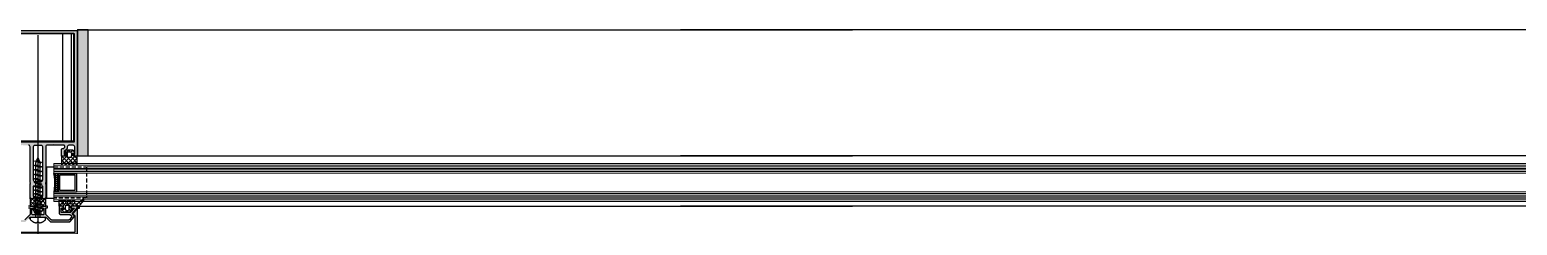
# Model space of a CAD drawing. Header units: millimetres. Extents: x 809 to 8159, y 33 to 4533.
# Drawn here: x 3818.2 to 3912.7, y 1913.9 to 1926.3 of the extents above; entities that cross this region are included whole.
import ezdxf

# ---------------------------------------------------------------- set-up
doc = ezdxf.new("R2010")
doc.units = ezdxf.units.MM
doc.linetypes.add('DASHDOT', pattern=[25.4, 12.7, -6.35, 0, -6.35])
doc.linetypes.add('HIDDEN', pattern=[0.375, 0.25, -0.125])
for name, color, linetype in [('1', 3, 'Continuous'), ('11', 11, 'Continuous'), ('3', 11, 'Continuous'), ('5', 11, 'Continuous'), ('EKSEN', 11, 'Continuous'), ('FITILLER', 240, 'Continuous'), ('GORUNUS-TARAMA', 11, 'Continuous')]:
    doc.layers.add(name, color=color, linetype=linetype)
doc.layers.add('cam', color=5, linetype='Continuous', lineweight=0)

# ---------------------------------------------------------------- blocks, each defined once
blk = doc.blocks.new('ajsdfxcvzx')
h = blk.add_hatch(color=256)
edge = h.paths.add_edge_path()
edge.add_line((35776.885, -6672.933), (35776.885, -6672.863))
edge.add_line((35776.885, -6672.863), (35776.975, -6672.863))
edge.add_line((35776.975, -6672.863), (35776.975, -6672.383))
edge.add_arc((35776.875, -6672.383), 0.1, 0, 90)
edge.add_line((35776.875, -6672.283), (35776.595, -6672.283))
edge.add_arc((35776.595, -6672.383), 0.1, 90, 180)
edge.add_line((35776.495, -6672.383), (35776.495, -6672.463))
edge.add_arc((35776.445, -6672.463), 0.05, 315, 360, ccw=False)
edge.add_line((35776.481, -6672.498), (35776.31, -6672.669))
edge.add_arc((35776.345, -6672.704), 0.05, 135, 180)
edge.add_line((35776.295, -6672.704), (35776.295, -6672.863))
edge.add_line((35776.295, -6672.863), (35776.385, -6672.863))
edge.add_line((35776.385, -6672.863), (35776.385, -6672.933))
edge.add_arc((35776.335, -6672.933), 0.05, -90, 0, ccw=False)
edge.add_line((35776.335, -6672.983), (35776.135, -6672.983))
edge.add_line((35776.135, -6672.983), (35776.135, -6672.543))
edge.add_arc((35776.185, -6672.543), 0.05, 90, 180, ccw=False)
edge.add_line((35776.185, -6672.493), (35776.253, -6672.493))
edge.add_arc((35776.253, -6672.443), 0.05, 270, 315)
edge.add_line((35776.288, -6672.479), (35776.321, -6672.446))
edge.add_arc((35776.285, -6672.411), 0.05, 315, 360)
edge.add_line((35776.335, -6672.411), (35776.335, -6672.333))
edge.add_arc((35776.285, -6672.333), 0.05, 0, 90)
edge.add_line((35776.285, -6672.283), (35776.035, -6672.283))
edge.add_line((35776.035, -6672.283), (35775.665, -6672.283))
edge.add_line((35775.665, -6672.283), (35775.635, -6672.253))
edge.add_line((35775.635, -6672.253), (35775.605, -6672.283))
edge.add_line((35775.605, -6672.283), (35775.235, -6672.283))
edge.add_arc((35775.227, -6672.375), 0.0919, 84.92947, 180.95505)
edge.add_line((35775.135, -6672.376), (35775.135, -6674.653))
edge.add_arc((35775.135, -6674.673), 0.02, 90, 270)
edge.add_line((35775.135, -6674.693), (35775.135, -6674.713))
edge.add_arc((35775.135, -6674.733), 0.02, 90, 270)
edge.add_line((35775.135, -6674.753), (35775.135, -6675.683))
edge.add_line((35775.135, -6675.683), (35774.995, -6675.683))
edge.add_arc((35774.995, -6675.623), 0.06, 180, 270, ccw=False)
edge.add_line((35774.935, -6675.623), (35774.865, -6675.623))
edge.add_arc((35774.865, -6675.593), 0.03, 180, 270, ccw=False)
edge.add_line((35774.835, -6675.593), (35774.835, -6675.553))
edge.add_arc((35774.865, -6675.553), 0.03, 90, 180, ccw=False)
edge.add_line((35774.865, -6675.523), (35774.935, -6675.523))
edge.add_line((35774.935, -6675.523), (35774.935, -6674.883))
edge.add_line((35774.935, -6674.883), (35774.685, -6674.883))
edge.add_line((35774.685, -6674.883), (35774.635, -6674.833))
edge.add_line((35774.635, -6674.833), (35774.585, -6674.883))
edge.add_line((35774.585, -6674.883), (35774.335, -6674.883))
edge.add_line((35774.335, -6674.883), (35774.335, -6675.523))
edge.add_line((35774.335, -6675.523), (35774.405, -6675.523))
edge.add_arc((35774.405, -6675.553), 0.03, 0, 90, ccw=False)
edge.add_line((35774.435, -6675.553), (35774.435, -6675.593))
edge.add_arc((35774.405, -6675.593), 0.03, -90, 0, ccw=False)
edge.add_line((35774.405, -6675.623), (35774.335, -6675.623))
edge.add_arc((35774.275, -6675.623), 0.06, 270, 360, ccw=False)
edge.add_line((35774.275, -6675.683), (35774.135, -6675.683))
edge.add_line((35774.135, -6675.683), (35774.135, -6674.753))
edge.add_arc((35774.135, -6674.733), 0.02, 270, 450)
edge.add_line((35774.135, -6674.713), (35774.135, -6674.693))
edge.add_arc((35774.135, -6674.673), 0.02, 270, 450)
edge.add_line((35774.135, -6674.653), (35774.135, -6672.376))
edge.add_arc((35774.044, -6672.375), 0.0919, 359.04495, 455.07053)
edge.add_line((35774.035, -6672.283), (35773.665, -6672.283))
edge.add_line((35773.665, -6672.283), (35773.635, -6672.253))
edge.add_line((35773.635, -6672.253), (35773.605, -6672.283))
edge.add_line((35773.605, -6672.283), (35773.235, -6672.283))
edge.add_line((35773.235, -6672.283), (35772.985, -6672.283))
edge.add_arc((35772.985, -6672.333), 0.05, 90, 180)
edge.add_line((35772.935, -6672.333), (35772.935, -6672.411))
edge.add_arc((35772.985, -6672.411), 0.05, 180, 225)
edge.add_line((35772.95, -6672.446), (35772.983, -6672.479))
edge.add_arc((35773.018, -6672.443), 0.05, 225, 270)
edge.add_line((35773.018, -6672.493), (35773.085, -6672.493))
edge.add_arc((35773.085, -6672.543), 0.05, 0, 90, ccw=False)
edge.add_line((35773.135, -6672.543), (35773.135, -6672.983))
edge.add_line((35773.135, -6672.983), (35772.935, -6672.983))
edge.add_arc((35772.935, -6672.933), 0.05, 180, 270, ccw=False)
edge.add_line((35772.885, -6672.933), (35772.885, -6672.863))
edge.add_line((35772.885, -6672.863), (35772.975, -6672.863))
edge.add_line((35772.975, -6672.863), (35772.975, -6672.704))
edge.add_arc((35772.925, -6672.704), 0.05, 360, 405)
edge.add_line((35772.961, -6672.669), (35772.79, -6672.498))
edge.add_arc((35772.825, -6672.463), 0.05, 180, 225, ccw=False)
edge.add_line((35772.775, -6672.463), (35772.775, -6672.383))
edge.add_arc((35772.675, -6672.383), 0.1, 0, 90)
edge.add_line((35772.675, -6672.283), (35772.395, -6672.283))
edge.add_arc((35772.395, -6672.383), 0.1, 90, 180)
edge.add_line((35772.295, -6672.383), (35772.295, -6672.863))
edge.add_line((35772.295, -6672.863), (35772.385, -6672.863))
edge.add_line((35772.385, -6672.863), (35772.385, -6672.933))
edge.add_arc((35772.335, -6672.933), 0.05, -90, 0, ccw=False)
edge.add_line((35772.335, -6672.983), (35772.135, -6672.983))
edge.add_line((35772.135, -6672.983), (35772.135, -6664.991))
edge.add_line((35772.135, -6664.991), (35777.135, -6664.991))
edge.add_line((35777.135, -6664.991), (35777.135, -6672.983))
edge.add_line((35777.135, -6672.983), (35776.935, -6672.983))
edge.add_arc((35776.935, -6672.933), 0.05, 180, 270, ccw=False)
h.paths.add_polyline_path([(35772.337, -6672.091), (35772.337, -6665.191), (35776.937, -6665.191), (35776.937, -6672.091), (35774.637, -6672.091)], flags=16)
edge = h.paths.add_edge_path(flags=16)
edge.add_arc((35774.837, -6674.491), 0.1, 270, 360)
edge.add_line((35774.937, -6674.491), (35774.937, -6672.391))
edge.add_arc((35774.837, -6672.391), 0.1, 0, 90)
edge.add_line((35774.837, -6672.291), (35774.437, -6672.291))
edge.add_arc((35774.437, -6672.391), 0.1, 90, 180)
edge.add_line((35774.337, -6672.391), (35774.337, -6674.491))
edge.add_arc((35774.437, -6674.491), 0.1, 180, 270)
edge.add_line((35774.437, -6674.591), (35774.837, -6674.591))
h = blk.add_hatch()
h.set_pattern_fill('NET', color=256, angle=90, style=0)
h.set_pattern_definition([(90, (35768.17758, -6616.81168), (0.125, -1e-17), []), (360, (35768.17758, -6616.81168), (1e-17, -0.125), [])])
h.paths.add_polyline_path([(35775.929, -6675.233), (35775.929, -6674.071), (35775.632, -6674.071), (35775.671, -6674.269), (35775.691, -6674.508), (35775.691, -6674.766), (35775.661, -6675.094), (35775.641, -6675.233)])
h = blk.add_hatch(color=256)
edge = h.paths.add_edge_path()
edge.add_arc((35772.315, -6677.747), 0.05, 180, 270)
edge.add_line((35772.315, -6677.797), (35776.955, -6677.797))
edge.add_arc((35776.955, -6677.747), 0.05, 270, 360)
edge.add_line((35777.005, -6677.747), (35777.005, -6676.793))
edge.add_line((35777.005, -6676.793), (35776.873, -6676.682))
edge.add_arc((35776.905, -6676.644), 0.05, 140, 230, ccw=False)
edge.add_line((35776.867, -6676.612), (35777.1, -6676.334))
edge.add_arc((35777.115, -6676.347), 0.02, 0, 140, ccw=False)
edge.add_line((35777.135, -6676.347), (35777.135, -6677.877))
edge.add_arc((35777.085, -6677.877), 0.05, 270, 360, ccw=False)
edge.add_line((35777.085, -6677.927), (35772.185, -6677.927))
edge.add_arc((35772.185, -6677.877), 0.05, 180, 270, ccw=False)
edge.add_line((35772.135, -6677.877), (35772.135, -6676.347))
edge.add_arc((35772.155, -6676.347), 0.02, 40, 180, ccw=False)
edge.add_line((35772.171, -6676.334), (35772.404, -6676.612))
edge.add_arc((35772.366, -6676.644), 0.05, -50, 40, ccw=False)
edge.add_line((35772.398, -6676.682), (35772.265, -6676.793))
edge.add_line((35772.265, -6676.793), (35772.265, -6677.747))
h = blk.add_hatch(color=256)
edge = h.paths.add_edge_path()
edge.add_line((35773.158, -6676.553), (35772.558, -6676.553))
edge.add_line((35772.558, -6676.553), (35772.323, -6676.273))
edge.add_line((35772.323, -6676.273), (35772.528, -6676.273))
edge.add_line((35772.528, -6676.273), (35772.528, -6676.203))
edge.add_arc((35772.478, -6676.203), 0.05, 360, 450)
edge.add_line((35772.478, -6676.153), (35772.14, -6676.153))
edge.add_line((35772.14, -6676.153), (35772.14, -6676.259))
edge.add_line((35772.14, -6676.259), (35772.439, -6676.615))
edge.add_arc((35772.401, -6676.647), 0.05, -50, 40, ccw=False)
edge.add_line((35772.433, -6676.685), (35772.343, -6676.76))
edge.add_arc((35772.376, -6676.799), 0.05, 130, 220)
edge.add_line((35772.337, -6676.831), (35772.593, -6677.136))
edge.add_arc((35772.631, -6677.103), 0.05, 220, 270)
edge.add_line((35772.631, -6677.153), (35773.811, -6677.153))
edge.add_arc((35773.811, -6677.103), 0.05, 270, 315)
edge.add_line((35773.846, -6677.139), (35774.023, -6676.962))
edge.add_line((35774.023, -6676.962), (35774.023, -6676.919))
edge.add_line((35774.023, -6676.919), (35774.066, -6676.919))
edge.add_line((35774.066, -6676.919), (35774.121, -6676.864))
edge.add_arc((35774.156, -6676.9), 0.05, 90, 135, ccw=False)
edge.add_line((35774.156, -6676.85), (35775.115, -6676.85))
edge.add_arc((35775.115, -6676.9), 0.05, 45, 90, ccw=False)
edge.add_line((35775.15, -6676.864), (35775.205, -6676.919))
edge.add_line((35775.205, -6676.919), (35775.247, -6676.919))
edge.add_line((35775.247, -6676.919), (35775.247, -6676.962))
edge.add_line((35775.247, -6676.962), (35775.425, -6677.139))
edge.add_arc((35775.46, -6677.103), 0.05, 225, 270)
edge.add_line((35775.46, -6677.153), (35776.64, -6677.153))
edge.add_arc((35776.64, -6677.103), 0.05, 270, 320)
edge.add_line((35776.678, -6677.136), (35776.934, -6676.831))
edge.add_arc((35776.895, -6676.799), 0.05, 320, 410)
edge.add_line((35776.927, -6676.76), (35776.838, -6676.685))
edge.add_arc((35776.87, -6676.647), 0.05, 140, 230, ccw=False)
edge.add_line((35776.832, -6676.615), (35777.13, -6676.259))
edge.add_line((35777.13, -6676.259), (35777.13, -6676.153))
edge.add_line((35777.13, -6676.153), (35776.793, -6676.153))
edge.add_arc((35776.793, -6676.203), 0.05, 90, 180)
edge.add_line((35776.743, -6676.203), (35776.743, -6676.273))
edge.add_line((35776.743, -6676.273), (35776.948, -6676.273))
edge.add_line((35776.948, -6676.273), (35776.713, -6676.553))
edge.add_line((35776.713, -6676.553), (35776.113, -6676.553))
edge.add_line((35776.113, -6676.553), (35776.113, -6676.273))
edge.add_line((35776.113, -6676.273), (35776.243, -6676.273))
edge.add_line((35776.243, -6676.273), (35776.243, -6676.203))
edge.add_arc((35776.193, -6676.203), 0.05, 360, 450)
edge.add_line((35776.193, -6676.153), (35775.993, -6676.153))
edge.add_line((35775.993, -6676.153), (35775.993, -6676.623))
edge.add_arc((35776.043, -6676.623), 0.05, 180, 270)
edge.add_line((35776.043, -6676.673), (35776.619, -6676.673))
edge.add_arc((35776.619, -6676.723), 0.05, 50, 90, ccw=False)
edge.add_line((35776.651, -6676.685), (35776.758, -6676.775))
edge.add_arc((35776.726, -6676.813), 0.05, -40, 50, ccw=False)
edge.add_line((35776.765, -6676.846), (35776.622, -6677.016))
edge.add_arc((35776.584, -6676.983), 0.05, 270, 320, ccw=False)
edge.add_line((35776.584, -6677.033), (35775.51, -6677.033))
edge.add_arc((35775.51, -6676.983), 0.05, 225, 270, ccw=False)
edge.add_line((35775.474, -6677.019), (35775.15, -6676.695))
edge.add_arc((35775.185, -6676.659), 0.05, 180, 225, ccw=False)
edge.add_line((35775.135, -6676.659), (35775.135, -6676.253))
edge.add_line((35775.135, -6676.253), (35775.235, -6676.253))
edge.add_line((35775.235, -6676.253), (35775.235, -6676.153))
edge.add_line((35775.235, -6676.153), (35774.935, -6676.153))
edge.add_arc((35774.935, -6676.203), 0.05, 90, 180)
edge.add_line((35774.885, -6676.203), (35774.885, -6676.273))
edge.add_line((35774.885, -6676.273), (35775.015, -6676.273))
edge.add_line((35775.015, -6676.273), (35775.015, -6676.65))
edge.add_arc((35774.965, -6676.65), 0.05, 270, 360, ccw=False)
edge.add_line((35774.965, -6676.7), (35774.305, -6676.7))
edge.add_arc((35774.305, -6676.65), 0.05, 180, 270, ccw=False)
edge.add_line((35774.255, -6676.65), (35774.255, -6676.273))
edge.add_line((35774.255, -6676.273), (35774.385, -6676.273))
edge.add_line((35774.385, -6676.273), (35774.385, -6676.203))
edge.add_arc((35774.335, -6676.203), 0.05, 0, 90)
edge.add_line((35774.335, -6676.153), (35774.035, -6676.153))
edge.add_line((35774.035, -6676.153), (35774.035, -6676.253))
edge.add_line((35774.035, -6676.253), (35774.135, -6676.253))
edge.add_line((35774.135, -6676.253), (35774.135, -6676.659))
edge.add_arc((35774.085, -6676.659), 0.05, 315, 360, ccw=False)
edge.add_line((35774.121, -6676.695), (35773.797, -6677.019))
edge.add_arc((35773.761, -6676.983), 0.05, 270, 315, ccw=False)
edge.add_line((35773.761, -6677.033), (35772.687, -6677.033))
edge.add_arc((35772.687, -6676.983), 0.05, 220, 270, ccw=False)
edge.add_line((35772.649, -6677.016), (35772.506, -6676.846))
edge.add_arc((35772.545, -6676.813), 0.05, 130, 220, ccw=False)
edge.add_line((35772.513, -6676.775), (35772.62, -6676.685))
edge.add_arc((35772.652, -6676.723), 0.05, 90, 130, ccw=False)
edge.add_line((35772.652, -6676.673), (35773.228, -6676.673))
edge.add_arc((35773.228, -6676.623), 0.05, 270, 360)
edge.add_line((35773.278, -6676.623), (35773.278, -6676.153))
edge.add_line((35773.278, -6676.153), (35773.078, -6676.153))
edge.add_arc((35773.078, -6676.203), 0.05, 90, 180)
edge.add_line((35773.028, -6676.203), (35773.028, -6676.273))
edge.add_line((35773.028, -6676.273), (35773.158, -6676.273))
edge.add_line((35773.158, -6676.273), (35773.158, -6676.553))
at = {"layer": 'FITILLER'}
h = blk.add_hatch(dxfattribs=at)
h.set_pattern_fill('DOTS', color=256, scale=1.2, angle=45, style=0)
h.set_pattern_definition([(45, (35635.573685, -6767.148605), (-0.026516504, 0.079549513), [0, -0.075])])
h.paths.add_polyline_path([(35777.149, -6672.953), (35777.831, -6672.953), (35777.831, -6664.957), (35777.149, -6664.957)])
h = blk.add_hatch(dxfattribs=at)
h.set_pattern_fill('NET', color=256, scale=1.5, angle=135, style=0)
h.set_pattern_definition([(135, (35764.38887, -6686.59332), (-0.1325825, -0.1325825), []), (225, (35764.38887, -6686.59332), (0.1325825, -0.1325825), [])])
edge = h.paths.add_edge_path(flags=16)
edge.add_arc((35776.61, -6672.962), 0.1, 180, 270, ccw=False)
edge.add_line((35776.51, -6672.962), (35776.51, -6672.803))
edge.add_arc((35776.61, -6672.803), 0.1, 90, 180, ccw=False)
edge.add_line((35776.61, -6672.703), (35776.66, -6672.703))
edge.add_arc((35776.66, -6672.803), 0.1, 0, 90, ccw=False)
edge.add_line((35776.76, -6672.803), (35776.76, -6672.962))
edge.add_arc((35776.66, -6672.962), 0.1, -90, 0, ccw=False)
edge.add_line((35776.66, -6673.062), (35776.61, -6673.062))
edge = h.paths.add_edge_path()
edge.add_line((35776.135, -6672.978), (35776.135, -6673.495))
edge.add_arc((35776.145, -6673.495), 0.01, 180, 315)
edge.add_line((35776.153, -6673.502), (35776.263, -6673.391))
edge.add_arc((35776.27, -6673.398), 0.00893, 45, 135, ccw=False)
edge.add_line((35776.276, -6673.391), (35776.385, -6673.501))
edge.add_arc((35776.392, -6673.494), 0.00893, 225, 315)
edge.add_line((35776.398, -6673.501), (35776.507, -6673.391))
edge.add_arc((35776.514, -6673.398), 0.00893, 45, 135, ccw=False)
edge.add_line((35776.52, -6673.391), (35776.629, -6673.501))
edge.add_arc((35776.635, -6673.494), 0.00893, 225, 315)
edge.add_line((35776.642, -6673.501), (35776.751, -6673.391))
edge.add_arc((35776.757, -6673.398), 0.00893, 45, 135, ccw=False)
edge.add_line((35776.764, -6673.391), (35776.873, -6673.501))
edge.add_arc((35776.879, -6673.494), 0.00893, 225, 315)
edge.add_line((35776.886, -6673.501), (35776.995, -6673.391))
edge.add_arc((35777.001, -6673.398), 0.00893, 45, 135, ccw=False)
edge.add_line((35777.008, -6673.391), (35777.118, -6673.502))
edge.add_arc((35777.125, -6673.495), 0.01, 225, 360)
edge.add_line((35777.135, -6673.495), (35777.135, -6672.978))
edge.add_line((35777.135, -6672.978), (35776.91, -6672.978))
edge.add_arc((35776.91, -6672.928), 0.05, 180, 270, ccw=False)
edge.add_line((35776.86, -6672.928), (35776.86, -6672.808))
edge.add_line((35776.86, -6672.808), (35776.96, -6672.808))
edge.add_line((35776.96, -6672.808), (35776.96, -6672.758))
edge.add_line((35776.96, -6672.758), (35776.885, -6672.628))
edge.add_arc((35776.842, -6672.653), 0.05, 30, 90)
edge.add_line((35776.842, -6672.603), (35776.429, -6672.603))
edge.add_arc((35776.429, -6672.653), 0.05, 90, 150)
edge.add_line((35776.386, -6672.628), (35776.31, -6672.758))
edge.add_line((35776.31, -6672.758), (35776.31, -6672.808))
edge.add_line((35776.31, -6672.808), (35776.41, -6672.808))
edge.add_line((35776.41, -6672.808), (35776.41, -6672.928))
edge.add_arc((35776.36, -6672.928), 0.05, 270, 360, ccw=False)
edge.add_line((35776.36, -6672.978), (35776.135, -6672.978))
h = blk.add_hatch(dxfattribs=at)
h.set_pattern_fill('NET', color=256, scale=1.5, angle=135, style=0)
h.set_pattern_definition([(135, (35696.60335, -6694.46347), (-0.1325825, -0.1325825), []), (225, (35696.60335, -6694.46347), (0.1325825, -0.1325825), [])])
edge = h.paths.add_edge_path(flags=16)
edge.add_arc((35774.659, -6676.159), 0.1, 0, 90, ccw=False)
edge.add_line((35774.759, -6676.159), (35774.759, -6676.317))
edge.add_arc((35774.659, -6676.317), 0.1, -90, 0, ccw=False)
edge.add_line((35774.659, -6676.417), (35774.609, -6676.417))
edge.add_arc((35774.609, -6676.317), 0.1, 180, 270, ccw=False)
edge.add_line((35774.509, -6676.317), (35774.509, -6676.159))
edge.add_arc((35774.609, -6676.159), 0.1, 90, 180, ccw=False)
edge.add_line((35774.609, -6676.059), (35774.659, -6676.059))
edge = h.paths.add_edge_path()
edge.add_line((35775.134, -6676.142), (35775.134, -6675.625))
edge.add_arc((35775.124, -6675.625), 0.01, 360, 495)
edge.add_line((35775.117, -6675.618), (35775.007, -6675.729))
edge.add_arc((35775, -6675.723), 0.00893, 225, 315, ccw=False)
edge.add_line((35774.994, -6675.729), (35774.885, -6675.62))
edge.add_arc((35774.878, -6675.626), 0.00893, 45, 135)
edge.add_line((35774.872, -6675.62), (35774.763, -6675.729))
edge.add_arc((35774.756, -6675.723), 0.00893, 225, 315, ccw=False)
edge.add_line((35774.75, -6675.729), (35774.641, -6675.62))
edge.add_arc((35774.634, -6675.626), 0.00893, 45, 135)
edge.add_line((35774.628, -6675.62), (35774.519, -6675.729))
edge.add_arc((35774.513, -6675.723), 0.00893, 225, 315, ccw=False)
edge.add_line((35774.506, -6675.729), (35774.397, -6675.62))
edge.add_arc((35774.391, -6675.626), 0.00893, 45, 135)
edge.add_line((35774.384, -6675.62), (35774.275, -6675.729))
edge.add_arc((35774.269, -6675.723), 0.00893, 225, 315, ccw=False)
edge.add_line((35774.262, -6675.729), (35774.152, -6675.618))
edge.add_arc((35774.144, -6675.625), 0.01, 45, 180)
edge.add_line((35774.134, -6675.625), (35774.134, -6676.142))
edge.add_line((35774.134, -6676.142), (35774.359, -6676.142))
edge.add_arc((35774.359, -6676.192), 0.05, 0, 90, ccw=False)
edge.add_line((35774.409, -6676.192), (35774.409, -6676.312))
edge.add_line((35774.409, -6676.312), (35774.309, -6676.312))
edge.add_line((35774.309, -6676.312), (35774.309, -6676.362))
edge.add_line((35774.309, -6676.362), (35774.385, -6676.492))
edge.add_arc((35774.428, -6676.467), 0.05, 210, 270)
edge.add_line((35774.428, -6676.517), (35774.841, -6676.517))
edge.add_arc((35774.841, -6676.467), 0.05, 270, 330)
edge.add_line((35774.884, -6676.492), (35774.959, -6676.362))
edge.add_line((35774.959, -6676.362), (35774.959, -6676.312))
edge.add_line((35774.959, -6676.312), (35774.859, -6676.312))
edge.add_line((35774.859, -6676.312), (35774.859, -6676.192))
edge.add_arc((35774.909, -6676.192), 0.05, 90, 180, ccw=False)
edge.add_line((35774.909, -6676.142), (35775.134, -6676.142))
h = blk.add_hatch(dxfattribs=at)
h.set_pattern_fill('NET', color=256, scale=1.5, angle=135, style=0)
h.set_pattern_definition([(135, (35760.14734, -6690.56931), (-0.1325825, -0.1325825), []), (225, (35760.14734, -6690.56931), (0.1325825, -0.1325825), [])])
edge = h.paths.add_edge_path(flags=16)
edge.add_arc((35776.518, -6676.325), 0.1, 270, 360)
edge.add_line((35776.618, -6676.325), (35776.618, -6676.2))
edge.add_arc((35776.518, -6676.2), 0.1, 360, 450)
edge.add_line((35776.518, -6676.1), (35776.468, -6676.1))
edge.add_arc((35776.468, -6676.2), 0.1, 90, 180)
edge.add_line((35776.368, -6676.2), (35776.368, -6676.325))
edge.add_arc((35776.468, -6676.325), 0.1, 180, 270)
edge.add_line((35776.468, -6676.425), (35776.518, -6676.425))
edge = h.paths.add_edge_path()
edge.add_arc((35777.477, -6676.169), 0.2, 139.76686, 170)
edge.add_line((35777.28, -6676.134), (35777.256, -6676.269))
edge.add_arc((35777.207, -6676.26), 0.05, 285, 350, ccw=False)
edge.add_line((35777.22, -6676.308), (35777.15, -6676.327))
edge.add_line((35777.15, -6676.327), (35777.15, -6676.15))
edge.add_line((35777.15, -6676.15), (35776.768, -6676.15))
edge.add_arc((35776.768, -6676.2), 0.05, 90, 180)
edge.add_line((35776.718, -6676.2), (35776.718, -6676.32))
edge.add_line((35776.718, -6676.32), (35776.818, -6676.32))
edge.add_line((35776.818, -6676.32), (35776.818, -6676.37))
edge.add_line((35776.818, -6676.37), (35776.743, -6676.5))
edge.add_arc((35776.7, -6676.475), 0.05, 270, 330, ccw=False)
edge.add_line((35776.7, -6676.525), (35776.287, -6676.525))
edge.add_arc((35776.287, -6676.475), 0.05, 210, 270, ccw=False)
edge.add_line((35776.243, -6676.5), (35776.168, -6676.37))
edge.add_line((35776.168, -6676.37), (35776.168, -6676.32))
edge.add_line((35776.168, -6676.32), (35776.268, -6676.32))
edge.add_line((35776.268, -6676.32), (35776.268, -6676.2))
edge.add_arc((35776.218, -6676.2), 0.05, 0, 90)
edge.add_line((35776.218, -6676.15), (35775.993, -6676.15))
edge.add_line((35775.993, -6676.15), (35775.993, -6675.8))
edge.add_line((35775.993, -6675.8), (35776.143, -6675.8))
edge.add_line((35776.143, -6675.8), (35776.143, -6675.95))
edge.add_arc((35776.193, -6675.95), 0.05, 180, 270)
edge.add_line((35776.193, -6676), (35776.213, -6676))
edge.add_arc((35776.213, -6675.95), 0.05, 270, 360)
edge.add_line((35776.263, -6675.95), (35776.263, -6675.8))
edge.add_line((35776.263, -6675.8), (35776.413, -6675.8))
edge.add_line((35776.413, -6675.8), (35776.413, -6675.95))
edge.add_arc((35776.463, -6675.95), 0.05, 180, 270)
edge.add_line((35776.463, -6676), (35776.483, -6676))
edge.add_arc((35776.483, -6675.95), 0.05, 270, 360)
edge.add_line((35776.533, -6675.95), (35776.533, -6675.8))
edge.add_line((35776.533, -6675.8), (35776.683, -6675.8))
edge.add_line((35776.683, -6675.8), (35776.683, -6675.95))
edge.add_arc((35776.733, -6675.95), 0.05, 180, 270)
edge.add_line((35776.733, -6676), (35776.753, -6676))
edge.add_arc((35776.753, -6675.95), 0.05, 270, 360)
edge.add_line((35776.803, -6675.95), (35776.803, -6675.8))
edge.add_line((35776.803, -6675.8), (35776.953, -6675.8))
edge.add_line((35776.953, -6675.8), (35776.953, -6675.95))
edge.add_arc((35777.003, -6675.95), 0.05, 180, 270)
edge.add_line((35777.003, -6676), (35777.111, -6676))
edge.add_arc((35777.111, -6675.95), 0.05, 270, 310)
edge.add_line((35777.143, -6675.989), (35777.462, -6675.721))
edge.add_arc((35777.5, -6675.753), 0.05, -40.23314, 139.76686, ccw=False)
edge.add_line((35777.539, -6675.786), (35777.324, -6676.039))
at = {"linetype": 'HIDDEN'}
for p, q in [((35775.659, -6673.653), (35777.718, -6673.653)), ((35777.718, -6673.653), (35777.718, -6675.653)), ((35777.718, -6675.653), (35775.635, -6675.653))]:
    blk.add_line(p, q, dxfattribs=at)
blk.add_line((35775.639, -6675.653), (35775.635, -6675.653))
at = {"elevation": 0}
for points in [[(35772.135, -6664.991), (35777.135, -6664.991), (35777.135, -6672.983), (35776.935, -6672.983, -0.414214), (35776.885, -6672.933), (35776.885, -6672.863), (35776.975, -6672.863), (35776.975, -6672.383, 0.414214), (35776.875, -6672.283), (35776.595, -6672.283, 0.414214), (35776.495, -6672.383), (35776.495, -6672.463, -0.198912), (35776.481, -6672.498), (35776.31, -6672.669, 0.198912), (35776.295, -6672.704), (35776.295, -6672.863), (35776.385, -6672.863), (35776.385, -6672.933, -0.414214), (35776.335, -6672.983), (35776.135, -6672.983), (35776.135, -6672.543, -0.414214), (35776.185, -6672.493), (35776.253, -6672.493, 0.198912), (35776.288, -6672.479), (35776.321, -6672.446, 0.198912), (35776.335, -6672.411), (35776.335, -6672.333, 0.414214), (35776.285, -6672.283), (35776.035, -6672.283), (35775.665, -6672.283), (35775.635, -6672.253), (35775.605, -6672.283), (35775.235, -6672.283, 0.445362), (35775.135, -6672.376), (35775.135, -6674.653, 1), (35775.135, -6674.693), (35775.135, -6674.713, 1), (35775.135, -6674.753), (35775.135, -6675.683), (35774.995, -6675.683, -0.414214), (35774.935, -6675.623), (35774.865, -6675.623, -0.414214), (35774.835, -6675.593), (35774.835, -6675.553, -0.414214), (35774.865, -6675.523), (35774.935, -6675.523), (35774.935, -6674.883), (35774.685, -6674.883), (35774.635, -6674.833), (35774.585, -6674.883), (35774.335, -6674.883), (35774.335, -6675.523), (35774.405, -6675.523, -0.414214), (35774.435, -6675.553), (35774.435, -6675.593, -0.414214), (35774.405, -6675.623), (35774.335, -6675.623, -0.414214), (35774.275, -6675.683), (35774.135, -6675.683), (35774.135, -6674.753, 1), (35774.135, -6674.713), (35774.135, -6674.693, 1), (35774.135, -6674.653), (35774.135, -6672.376, 0.445362), (35774.035, -6672.283)], [(35774.066, -6676.919), (35774.121, -6676.864, -0.198912), (35774.156, -6676.85), (35775.115, -6676.85, -0.198912), (35775.15, -6676.864), (35775.205, -6676.919), (35775.247, -6676.919), (35775.247, -6676.962), (35775.425, -6677.139, 0.198912), (35775.46, -6677.153), (35776.64, -6677.153, 0.221695), (35776.678, -6677.136), (35776.934, -6676.831, 0.414214), (35776.927, -6676.76), (35776.838, -6676.685, -0.414214), (35776.832, -6676.615), (35777.13, -6676.259), (35777.13, -6676.153), (35776.793, -6676.153, 0.414214), (35776.743, -6676.203), (35776.743, -6676.273), (35776.948, -6676.273), (35776.713, -6676.553), (35776.113, -6676.553), (35776.113, -6676.273), (35776.243, -6676.273), (35776.243, -6676.203, 0.414214), (35776.193, -6676.153), (35775.993, -6676.153), (35775.993, -6676.623, 0.414214), (35776.043, -6676.673), (35776.619, -6676.673, -0.176327), (35776.651, -6676.685), (35776.758, -6676.775, -0.414214), (35776.765, -6676.846), (35776.622, -6677.016, -0.221695), (35776.584, -6677.033), (35775.51, -6677.033, -0.198912), (35775.474, -6677.019), (35775.15, -6676.695, -0.198912), (35775.135, -6676.659), (35775.135, -6676.253), (35775.235, -6676.253), (35775.235, -6676.153), (35774.935, -6676.153, 0.414214), (35774.885, -6676.203), (35774.885, -6676.273), (35775.015, -6676.273), (35775.015, -6676.65, -0.414214), (35774.965, -6676.7), (35774.305, -6676.7, -0.414214), (35774.255, -6676.65), (35774.255, -6676.273), (35774.385, -6676.273), (35774.385, -6676.203, 0.414214), (35774.335, -6676.153), (35774.035, -6676.153)], [(35774.035, -6676.253), (35774.135, -6676.253), (35774.135, -6676.659, -0.198912), (35774.121, -6676.695), (35773.797, -6677.019, -0.198912)]]:
    blk.add_lwpolyline(points, format="xyb", dxfattribs=at)
for points in [[(35772.337, -6672.091), (35772.337, -6665.191), (35776.937, -6665.191), (35776.937, -6672.091), (35774.637, -6672.091)], [(35775.929, -6675.233), (35775.929, -6674.071), (35775.632, -6674.071), (35775.671, -6674.269), (35775.691, -6674.508), (35775.691, -6674.766), (35775.661, -6675.094), (35775.641, -6675.233)], [(35775.935, -6675.257), (35775.935, -6674.071), (35777.081, -6674.071), (35777.081, -6675.257)], [(35776.035, -6675.157), (35776.035, -6674.171), (35776.981, -6674.171), (35776.981, -6675.157)]]:
    blk.add_lwpolyline(points, close=True, dxfattribs=at)
for points in [[(35774.837, -6674.591, 0.414214), (35774.937, -6674.491), (35774.937, -6672.391, 0.414214), (35774.837, -6672.291), (35774.437, -6672.291, 0.414214), (35774.337, -6672.391), (35774.337, -6674.491, 0.414214), (35774.437, -6674.591)], [(35772.265, -6677.747, 0.414214), (35772.315, -6677.797), (35776.955, -6677.797, 0.414214), (35777.005, -6677.747), (35777.005, -6676.793), (35776.873, -6676.682, -0.414214), (35776.867, -6676.612), (35777.1, -6676.334, -0.700208), (35777.135, -6676.347), (35777.135, -6677.877, -0.414214), (35777.085, -6677.927), (35772.185, -6677.927, -0.414214), (35772.135, -6677.877), (35772.135, -6676.347, -0.700208), (35772.171, -6676.334), (35772.404, -6676.612, -0.414214), (35772.398, -6676.682), (35772.265, -6676.793)]]:
    blk.add_lwpolyline(points, format="xyb", close=True, dxfattribs=at)
at = {"layer": '1', "linetype": 'DASHDOT', "ltscale": 10}
for p, q in [((35774.16, -6677.015), (35774.16, -6676.865)), ((35775.11, -6676.865), (35774.16, -6676.865)), ((35774.778, -6676.505), (35774.393, -6676.369)), ((35774.878, -6676.469), (35774.393, -6676.369)), ((35774.393, -6676.569), (35774.493, -6676.532)), ((35774.778, -6676.705), (35774.393, -6676.569)), ((35774.878, -6676.669), (35774.393, -6676.569)), ((35774.493, -6676.532), (35774.493, -6676.404)), ((35774.493, -6676.532), (35774.878, -6676.669)), ((35774.493, -6676.698), (35774.493, -6676.604)), ((35774.493, -6676.865), (35774.493, -6676.604)), ((35774.493, -6676.698), (35774.493, -6676.698)), ((35774.493, -6676.698), (35774.493, -6676.698)), ((35774.493, -6676.698), (35774.493, -6676.712)), ((35774.493, -6676.698), (35774.493, -6676.712)), ((35774.878, -6676.469), (35774.778, -6676.505)), ((35774.778, -6676.633), (35774.778, -6676.505)), ((35774.878, -6676.669), (35774.778, -6676.705)), ((35774.778, -6676.865), (35774.778, -6676.705)), ((35774.778, -6676.707), (35774.778, -6676.705)), ((35775.11, -6677.015), (35775.11, -6676.865))]:
    blk.add_line(p, q, dxfattribs=at)
for centre, radius, start, end in [((35774.635, -6676.568), 0.653, 223.31198, 261.59277), ((35774.635, -6677.301), 0.13, 42.68487, 137.31513), ((35774.635, -6676.568), 0.653, 278.40723, 316.68802)]:
    blk.add_arc(centre, radius, start, end, dxfattribs=at)
at = {"layer": '11'}
for p, q in [((35774.447, -6673.297), (35774.547, -6673.261)), ((35774.853, -6673.37), (35774.447, -6673.297)), ((35774.753, -6673.406), (35774.447, -6673.297)), ((35774.493, -6673.527), (35774.493, -6673.38)), ((35774.517, -6673.322), (35774.495, -6673.371)), ((35774.635, -6673.065), (35774.545, -6673.262)), ((35774.547, -6673.261), (35774.853, -6673.37)), ((35774.635, -6673.065), (35774.725, -6673.324)), ((35774.853, -6673.37), (35774.753, -6673.406)), ((35774.753, -6673.406), (35774.777, -6673.473)), ((35774.778, -6673.628), (35774.778, -6673.48)), ((35774.393, -6673.564), (35774.493, -6673.527)), ((35774.778, -6673.7), (35774.393, -6673.564)), ((35774.878, -6673.664), (35774.393, -6673.564)), ((35774.393, -6673.849), (35774.493, -6673.813)), ((35774.778, -6673.985), (35774.393, -6673.849)), ((35774.878, -6673.949), (35774.393, -6673.849)), ((35774.393, -6674.134), (35774.493, -6674.098)), ((35774.778, -6674.271), (35774.393, -6674.134)), ((35774.878, -6674.234), (35774.393, -6674.134)), ((35774.393, -6674.42), (35774.493, -6674.383)), ((35774.778, -6674.556), (35774.393, -6674.42)), ((35774.878, -6674.52), (35774.393, -6674.42)), ((35774.493, -6673.527), (35774.878, -6673.664)), ((35774.493, -6673.527), (35774.878, -6673.664)), ((35774.493, -6673.813), (35774.493, -6673.599)), ((35774.493, -6673.813), (35774.878, -6673.949)), ((35774.493, -6673.813), (35774.878, -6673.949)), ((35774.493, -6674.098), (35774.493, -6673.885)), ((35774.493, -6674.098), (35774.878, -6674.234)), ((35774.493, -6674.098), (35774.878, -6674.234)), ((35774.493, -6674.383), (35774.493, -6674.17)), ((35774.493, -6674.383), (35774.878, -6674.52)), ((35774.493, -6674.383), (35774.878, -6674.52)), ((35774.878, -6673.664), (35774.778, -6673.7)), ((35774.778, -6673.914), (35774.778, -6673.7)), ((35774.878, -6673.949), (35774.778, -6673.985)), ((35774.778, -6674.199), (35774.778, -6673.985)), ((35774.878, -6674.234), (35774.778, -6674.271)), ((35774.778, -6674.484), (35774.778, -6674.271)), ((35774.393, -6674.66), (35774.493, -6674.623)), ((35774.778, -6674.796), (35774.393, -6674.66)), ((35774.878, -6674.76), (35774.393, -6674.66)), ((35774.393, -6674.899), (35774.493, -6674.863)), ((35774.778, -6675.036), (35774.393, -6674.899)), ((35774.878, -6674.999), (35774.393, -6674.899)), ((35774.393, -6675.139), (35774.493, -6675.103)), ((35774.778, -6675.275), (35774.393, -6675.139)), ((35774.878, -6675.239), (35774.393, -6675.139)), ((35774.393, -6675.369), (35774.493, -6675.332)), ((35774.778, -6675.505), (35774.393, -6675.369)), ((35774.878, -6675.469), (35774.393, -6675.369)), ((35774.493, -6674.623), (35774.493, -6674.455)), ((35774.493, -6674.623), (35774.878, -6674.76)), ((35774.493, -6674.623), (35774.878, -6674.76)), ((35774.493, -6674.863), (35774.493, -6674.695)), ((35774.493, -6674.863), (35774.878, -6674.999)), ((35774.493, -6674.863), (35774.878, -6674.999)), ((35774.493, -6675.103), (35774.493, -6674.935)), ((35774.493, -6675.103), (35774.878, -6675.239)), ((35774.493, -6675.332), (35774.493, -6675.174)), ((35774.493, -6675.332), (35774.878, -6675.469)), ((35774.878, -6674.52), (35774.778, -6674.556)), ((35774.778, -6674.724), (35774.778, -6674.556)), ((35774.878, -6674.76), (35774.778, -6674.796)), ((35774.778, -6674.964), (35774.778, -6674.796)), ((35774.878, -6674.999), (35774.778, -6675.036)), ((35774.778, -6675.203), (35774.778, -6675.036)), ((35774.878, -6675.239), (35774.778, -6675.275)), ((35774.778, -6675.433), (35774.778, -6675.275)), ((35774.393, -6675.569), (35774.493, -6675.532)), ((35774.878, -6675.669), (35774.393, -6675.569)), ((35774.778, -6675.705), (35774.393, -6675.569)), ((35774.493, -6675.732), (35774.393, -6675.769)), ((35774.778, -6675.905), (35774.393, -6675.769)), ((35774.393, -6675.769), (35774.878, -6675.869)), ((35774.393, -6675.969), (35774.493, -6675.932)), ((35774.778, -6676.105), (35774.393, -6675.969)), ((35774.878, -6676.069), (35774.393, -6675.969)), ((35774.393, -6676.169), (35774.493, -6676.132)), ((35774.778, -6676.305), (35774.393, -6676.169)), ((35774.878, -6676.269), (35774.393, -6676.169)), ((35774.393, -6676.369), (35774.493, -6676.332)), ((35774.493, -6675.532), (35774.493, -6675.404)), ((35774.493, -6675.532), (35774.878, -6675.669)), ((35774.493, -6675.532), (35774.878, -6675.669)), ((35774.493, -6675.732), (35774.493, -6675.604)), ((35774.878, -6675.869), (35774.493, -6675.732)), ((35774.493, -6675.932), (35774.493, -6675.804)), ((35774.493, -6675.932), (35774.878, -6676.069)), ((35774.493, -6676.132), (35774.493, -6676.004)), ((35774.493, -6676.132), (35774.878, -6676.269)), ((35774.493, -6676.332), (35774.493, -6676.204)), ((35774.493, -6676.332), (35774.878, -6676.469)), ((35774.878, -6675.469), (35774.778, -6675.505)), ((35774.778, -6675.633), (35774.778, -6675.505)), ((35774.878, -6675.669), (35774.778, -6675.705)), ((35774.778, -6675.833), (35774.778, -6675.705)), ((35774.878, -6675.869), (35774.778, -6675.905)), ((35774.778, -6676.033), (35774.778, -6675.905)), ((35774.878, -6676.069), (35774.778, -6676.105)), ((35774.778, -6676.233), (35774.778, -6676.105)), ((35774.878, -6676.269), (35774.778, -6676.305)), ((35774.778, -6676.433), (35774.778, -6676.305))]:
    blk.add_line(p, q, dxfattribs=at)
for centre, start, end in [((35774.513, -6673.38), 155.32512, 180), ((35774.758, -6673.48), 0, 19.11162)]:
    blk.add_arc(centre, 0.02, start, end, dxfattribs=at)
at = {"layer": '3'}
for p, q in [((35775.178, -6673.653), (35775.635, -6673.653)), ((35775.178, -6673.653), (35775.178, -6675.653)), ((35775.178, -6675.653), (35775.635, -6675.653))]:
    blk.add_line(p, q, dxfattribs=at)
at = {"layer": '5'}
for p, q in [((35777.135, -6664.953), (35826.389, -6664.953)), ((35949.811, -6664.953), (35815.473, -6664.953)), ((35777.135, -6672.953), (35826.389, -6672.953)), ((35949.811, -6672.953), (35815.473, -6672.953)), ((35777.135, -6676.153), (35826.389, -6676.153)), ((35949.811, -6676.153), (35815.473, -6676.153))]:
    blk.add_line(p, q, dxfattribs=at)
at = {"layer": 'cam'}
for p, q in [((35826.341, -6673.453), (35775.635, -6673.453)), ((35775.635, -6674.053), (35775.635, -6673.453)), ((35815.425, -6673.453), (35951.311, -6673.453)), ((35826.341, -6673.553), (35775.635, -6673.553)), ((35826.341, -6673.753), (35775.635, -6673.753)), ((35826.341, -6673.853), (35775.635, -6673.853)), ((35826.341, -6673.953), (35775.635, -6673.953)), ((35826.341, -6674.053), (35775.635, -6674.053)), ((35826.341, -6673.653), (35777.756, -6673.653)), ((35815.425, -6673.553), (35951.311, -6673.553)), ((35815.425, -6673.653), (35951.311, -6673.653)), ((35815.425, -6673.753), (35951.311, -6673.753)), ((35815.425, -6673.853), (35951.311, -6673.853)), ((35815.425, -6673.953), (35951.311, -6673.953)), ((35815.425, -6674.053), (35951.311, -6674.053)), ((35826.389, -6675.253), (35775.635, -6675.253)), ((35775.635, -6675.853), (35775.635, -6675.253)), ((35826.389, -6675.353), (35775.635, -6675.353)), ((35815.473, -6675.253), (35951.311, -6675.253)), ((35815.473, -6675.353), (35951.311, -6675.353)), ((35826.389, -6675.453), (35775.635, -6675.453)), ((35826.389, -6675.553), (35775.635, -6675.553)), ((35826.389, -6675.753), (35775.635, -6675.753)), ((35826.389, -6675.853), (35775.635, -6675.853)), ((35826.389, -6675.653), (35777.76, -6675.653)), ((35815.473, -6675.453), (35951.311, -6675.453)), ((35815.473, -6675.553), (35951.311, -6675.553)), ((35815.473, -6675.653), (35951.311, -6675.653)), ((35815.473, -6675.753), (35951.311, -6675.753)), ((35815.473, -6675.853), (35951.311, -6675.853))]:
    blk.add_line(p, q, dxfattribs=at)
at = {"layer": 'EKSEN', "linetype": 'DASHDOT', "ltscale": 5}
blk.add_line((35774.635, -6665.29), (35774.635, -6678.286), dxfattribs=at)
at = {"layer": 'FITILLER', "elevation": 0}
blk.add_lwpolyline([(35777.149, -6672.953), (35777.831, -6672.953), (35777.831, -6664.957), (35777.149, -6664.957)], close=True, dxfattribs=at)
for points in [[(35776.135, -6672.978), (35776.135, -6673.495, 0.668179), (35776.153, -6673.502), (35776.263, -6673.391, -0.414214), (35776.276, -6673.391), (35776.385, -6673.501, 0.414214), (35776.398, -6673.501), (35776.507, -6673.391, -0.414214), (35776.52, -6673.391), (35776.629, -6673.501, 0.414214), (35776.642, -6673.501), (35776.751, -6673.391, -0.414214), (35776.764, -6673.391), (35776.873, -6673.501, 0.414214), (35776.886, -6673.501), (35776.995, -6673.391, -0.414214), (35777.008, -6673.391), (35777.118, -6673.502, 0.668179), (35777.135, -6673.495), (35777.135, -6672.978), (35776.91, -6672.978, -0.414214), (35776.86, -6672.928), (35776.86, -6672.808), (35776.96, -6672.808), (35776.96, -6672.758), (35776.885, -6672.628, 0.267949), (35776.842, -6672.603), (35776.429, -6672.603, 0.267949), (35776.386, -6672.628), (35776.31, -6672.758), (35776.31, -6672.808), (35776.41, -6672.808), (35776.41, -6672.928, -0.414214), (35776.36, -6672.978)], [(35776.61, -6673.062, -0.414214), (35776.51, -6672.962), (35776.51, -6672.803, -0.414214), (35776.61, -6672.703), (35776.66, -6672.703, -0.414214), (35776.76, -6672.803), (35776.76, -6672.962, -0.414214), (35776.66, -6673.062)], [(35775.134, -6676.142), (35775.134, -6675.625, 0.668179), (35775.117, -6675.618), (35775.007, -6675.729, -0.414214), (35774.994, -6675.729), (35774.885, -6675.62, 0.414214), (35774.872, -6675.62), (35774.763, -6675.729, -0.414214), (35774.75, -6675.729), (35774.641, -6675.62, 0.414214), (35774.628, -6675.62), (35774.519, -6675.729, -0.414214), (35774.506, -6675.729), (35774.397, -6675.62, 0.414214), (35774.384, -6675.62), (35774.275, -6675.729, -0.414214), (35774.262, -6675.729), (35774.152, -6675.618, 0.668179), (35774.134, -6675.625), (35774.134, -6676.142), (35774.359, -6676.142, -0.414214), (35774.409, -6676.192), (35774.409, -6676.312), (35774.309, -6676.312), (35774.309, -6676.362), (35774.385, -6676.492, 0.267949), (35774.428, -6676.517), (35774.841, -6676.517, 0.267949), (35774.884, -6676.492), (35774.959, -6676.362), (35774.959, -6676.312), (35774.859, -6676.312), (35774.859, -6676.192, -0.414214), (35774.909, -6676.142)], [(35774.659, -6676.059, -0.414214), (35774.759, -6676.159), (35774.759, -6676.317, -0.414214), (35774.659, -6676.417), (35774.609, -6676.417, -0.414214), (35774.509, -6676.317), (35774.509, -6676.159, -0.414214), (35774.609, -6676.059)], [(35777.324, -6676.039, 0.132688), (35777.28, -6676.134), (35777.256, -6676.269, -0.291473), (35777.22, -6676.308), (35777.15, -6676.327), (35777.15, -6676.15), (35776.768, -6676.15, 0.414214), (35776.718, -6676.2), (35776.718, -6676.32), (35776.818, -6676.32), (35776.818, -6676.37), (35776.743, -6676.5, -0.267949), (35776.7, -6676.525), (35776.287, -6676.525, -0.267949), (35776.243, -6676.5), (35776.168, -6676.37), (35776.168, -6676.32), (35776.268, -6676.32), (35776.268, -6676.2, 0.414214), (35776.218, -6676.15), (35775.993, -6676.15), (35775.993, -6675.8), (35776.143, -6675.8), (35776.143, -6675.95, 0.414214), (35776.193, -6676), (35776.213, -6676, 0.414214), (35776.263, -6675.95), (35776.263, -6675.8), (35776.413, -6675.8), (35776.413, -6675.95, 0.414214), (35776.463, -6676), (35776.483, -6676, 0.414214), (35776.533, -6675.95), (35776.533, -6675.8), (35776.683, -6675.8), (35776.683, -6675.95, 0.414214), (35776.733, -6676), (35776.753, -6676, 0.414214), (35776.803, -6675.95), (35776.803, -6675.8), (35776.953, -6675.8), (35776.953, -6675.95, 0.414214), (35777.003, -6676), (35777.111, -6676, 0.176327), (35777.143, -6675.989), (35777.462, -6675.721, -1), (35777.539, -6675.786)], [(35776.518, -6676.425, 0.414214), (35776.618, -6676.325), (35776.618, -6676.2, 0.414214), (35776.518, -6676.1), (35776.468, -6676.1, 0.414214), (35776.368, -6676.2), (35776.368, -6676.325, 0.414214), (35776.468, -6676.425)]]:
    blk.add_lwpolyline(points, format="xyb", close=True, dxfattribs=at)
at = {"layer": 'GORUNUS-TARAMA'}
for p, q in [((35776.921, -6665.198), (35772.351, -6665.198)), ((35776.22, -6672.033), (35776.22, -6665.198)), ((35776.777, -6672.033), (35776.777, -6665.198)), ((35776.921, -6672.033), (35776.921, -6665.198)), ((35776.921, -6672.033), (35772.351, -6672.033))]:
    blk.add_line(p, q, dxfattribs=at)

msp = doc.modelspace()

# ---------------------------------------------------------------- block references
at = {"layer": 'GORUNUS-TARAMA'}
msp.add_blockref('ajsdfxcvzx', (-31955.956, 8591.274), dxfattribs=at)

doc.saveas('drawing.dxf')
